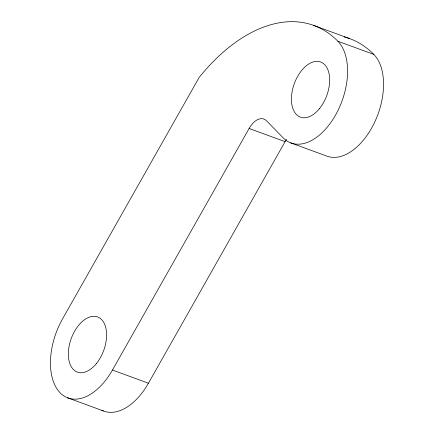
<?xml version="1.0" encoding="UTF-8"?>
<svg xmlns="http://www.w3.org/2000/svg" width="434" height="434" viewBox="0 0 434 434"><rect width="100%" height="100%" fill="white"/><g stroke="black" fill="none" stroke-linecap="round" stroke-linejoin="round"><path stroke-width="0.65" d="M112.46 370.028L249.121 128.475A18.64 10.975 -69.9 0 1 266.563 120.869L283.223 137.876A56.876 33.483 -69.9 0 0 335.542 115.075A56.876 33.483 -69.9 0 0 337.891 41.252A176.047 103.634 -69.9 0 0 199.146 77.458L62.485 319.012A56.876 33.483 -69.9 0 0 60.136 392.83A56.876 33.483 -69.9 0 0 112.46 370.028L148.433 383.217L285.1 141.658A18.64 10.975 -69.9 0 1 286.538 139.319M313.663 25.416L349.641 38.604M337.891 41.252L373.864 54.44A56.876 33.483 -69.9 0 1 374.873 121.737A56.876 33.483 -69.9 0 1 326.596 156.018L290.623 142.829M249.121 128.475L285.1 141.658M67.536 397.788L103.509 410.976M344.184 36.912A176.047 103.634 -69.9 0 1 373.864 54.44M148.433 383.217A56.876 33.483 -69.9 0 1 101.8 410.217M319.37 108.755A29.387 17.3 -69.9 0 0 320.856 62.046A29.387 17.3 -69.9 0 0 291.442 97.894A29.387 17.3 -69.9 0 0 319.37 108.755M96.288 363.708A29.387 17.3 -69.9 0 0 97.769 316.999A29.387 17.3 -69.9 0 0 68.355 352.853A29.387 17.3 -69.9 0 0 96.288 363.708"/></g></svg>
